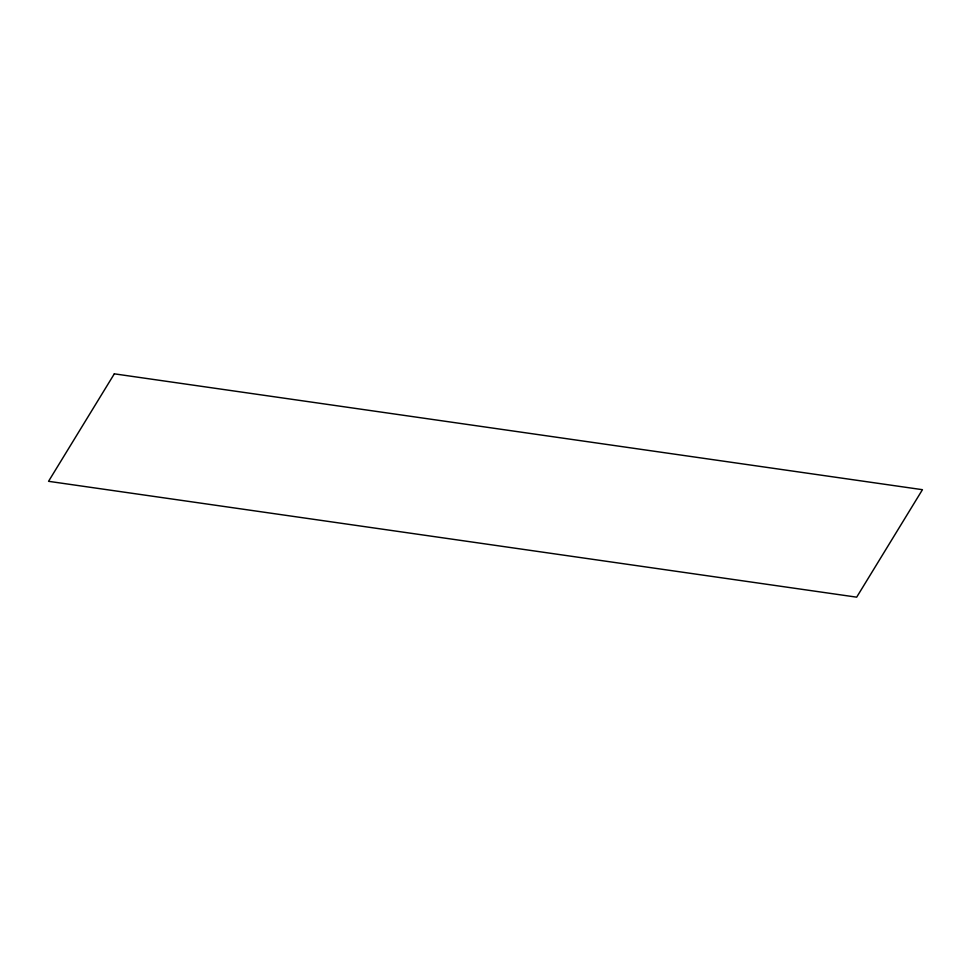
<?xml version="1.0" encoding="UTF-8"?>
<svg xmlns="http://www.w3.org/2000/svg" width="971" height="971" viewBox="0 0 971 971"><rect width="100%" height="100%" fill="white"/><g stroke="black" fill="none" stroke-linecap="round" stroke-linejoin="round"><path stroke-width="1.46" d="M114.323 373.835L48.55 481.313L856.677 597.165L922.45 489.687L114.323 373.835"/></g></svg>
